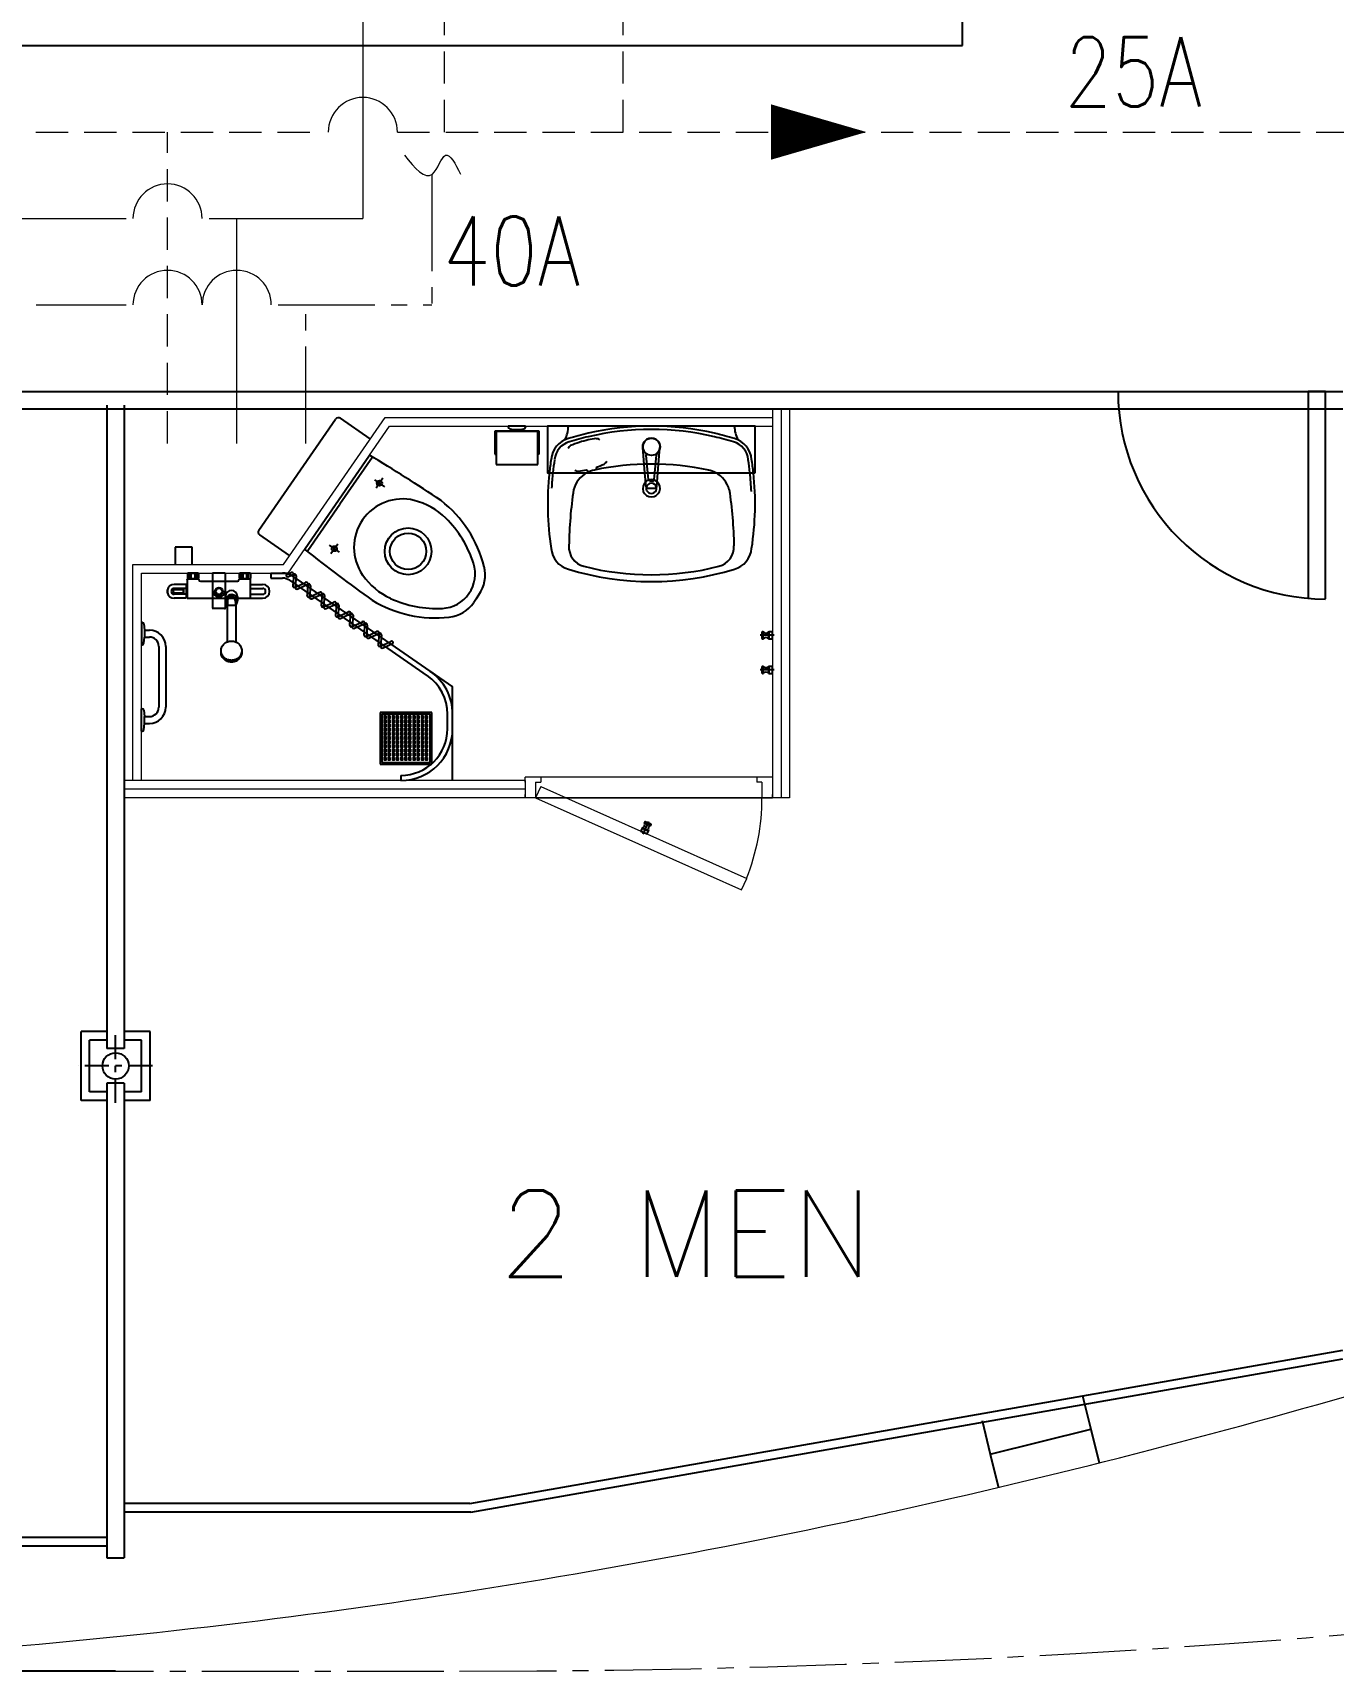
# Model space of a CAD drawing. Extents: x 475189 to 476029, y 1007718 to 1008015.
# Drawn here: x 475766.03 to 475786.2, y 1007825.02 to 1007850.42 of the extents above; entities that cross this region are included whole.
import ezdxf
from ezdxf.enums import TextEntityAlignment as Align

# ---------------------------------------------------------------- set-up
doc = ezdxf.new("R2010")
doc.units = 0
doc.header["$LTSCALE"] = 2
doc.header["$MEASUREMENT"] = 0
doc.linetypes.add('CENTER2', pattern=[1.125, 0.75, -0.125, 0.125, -0.125])
doc.linetypes.add('HIDDEN', pattern=[0.375, 0.25, -0.125])
doc.layers.get('0').update_dxf_attribs({"linetype": 'CONTINUOUS', "lineweight": 0})
for name, color, linetype in [('DIVISION', 42, 'CONTINUOUS'), ('Furniture', 122, 'CONTINUOUS'), ('LAYER010', 7, 'CONTINUOUS'), ('Lining', 151, 'CONTINUOUS'), ('STIFFERNER', 3, 'CONTINUOUS'), ('WINCH', 4, 'CONTINUOUS')]:
    doc.layers.add(name, color=color, linetype=linetype)
doc.layers.add('R.B', color=6, linetype='CONTINUOUS', lineweight=0)
doc.layers.add('TEXT', color=1, linetype='CONTINUOUS', lineweight=0)
doc.styles.add('ROMANS', font='ROMANS.SHX')
doc.styles.add('XT03_5', font='romans', dxfattribs={"width": 0.6, "height": 87.5})

# ---------------------------------------------------------------- blocks, each defined once
blk = doc.blocks.new('EXISTING')
at = {"color": 8}
for p, q in [((475771.154, 1007865.123), (475771.154, 1007847.539)), ((475765.016, 1007847.539), (475767.482, 1007847.539)), ((475768.769, 1007847.539), (475771.154, 1007847.539)), ((475769.198, 1007844.054), (475769.198, 1007847.539)), ((475777.505, 1007844.59), (475777.505, 1007838.559)), ((475777.505, 1007844.59), (475777.773, 1007844.59)), ((475777.639, 1007844.59), (475777.639, 1007838.559)), ((475777.773, 1007844.59), (475777.773, 1007838.559)), ((475769.924, 1007842.178), (475771.499, 1007844.456)), ((475769.994, 1007842.044), (475771.569, 1007844.322)), ((475771.499, 1007844.456), (475777.505, 1007844.456)), ((475771.569, 1007844.322), (475777.505, 1007844.322)), ((475767.587, 1007838.827), (475767.587, 1007842.178)), ((475767.587, 1007842.178), (475769.924, 1007842.178)), ((475767.721, 1007842.044), (475769.91, 1007842.044)), ((475767.721, 1007838.827), (475767.721, 1007842.044)), ((475773.672, 1007838.827), (475767.453, 1007838.827)), ((475767.453, 1007838.559), (475767.453, 1007838.827)), ((475773.672, 1007838.8), (475773.672, 1007838.881)), ((475773.913, 1007838.881), (475773.672, 1007838.881)), ((475773.672, 1007838.827), (475773.672, 1007838.559)), ((475773.833, 1007838.8), (475773.833, 1007838.559)), ((475773.833, 1007838.8), (475773.913, 1007838.8)), ((475773.915, 1007838.735), (475773.833, 1007838.559)), ((475777.264, 1007838.881), (475773.913, 1007838.881)), ((475773.913, 1007838.881), (475773.913, 1007838.8)), ((475773.915, 1007838.735), (475777.11, 1007837.308)), ((475777.264, 1007838.881), (475777.264, 1007838.8)), ((475777.505, 1007838.881), (475777.264, 1007838.881)), ((475777.344, 1007838.8), (475777.264, 1007838.8)), ((475777.344, 1007838.8), (475777.344, 1007838.559)), ((475777.505, 1007838.881), (475777.505, 1007838.8)), ((475773.672, 1007838.693), (475767.453, 1007838.693)), ((475777.773, 1007838.559), (475767.453, 1007838.559)), ((475773.672, 1007838.559), (475773.672, 1007838.613)), ((475773.833, 1007838.559), (475773.672, 1007838.559)), ((475773.833, 1007838.559), (475777.028, 1007837.132)), ((475773.833, 1007838.559), (475777.344, 1007838.559)), ((475777.344, 1007838.559), (475777.505, 1007838.559)), ((475777.505, 1007838.559), (475777.505, 1007838.613)), ((475777.028, 1007837.132), (475777.11, 1007837.308)), ((475779.427, 1007827.509), (475780.288, 1007827.703))]:
    blk.add_line(p, q, dxfattribs=at)
at = {"color": 8, "linetype": 'HIDDEN'}
for p, q in [((475772.422, 1007848.879), (475772.422, 1007851.559)), ((475775.189, 1007848.879), (475775.189, 1007851.452)), ((475760.832, 1007848.879), (475770.511, 1007848.879)), ((475768.125, 1007844.054), (475768.125, 1007848.879)), ((475771.69, 1007848.879), (475793.186, 1007848.879))]:
    blk.add_line(p, q, dxfattribs=at)
at = {"color": 8, "linetype": 'CENTER2'}
for p, q in [((475772.226, 1007848.222), (475772.226, 1007846.199)), ((475766.088, 1007846.199), (475767.482, 1007846.199)), ((475769.841, 1007846.199), (475772.226, 1007846.199)), ((475770.27, 1007844.054), (475770.27, 1007846.199)), ((475728.159, 1007825.023), (475772.655, 1007825.023))]:
    blk.add_line(p, q, dxfattribs=at)
at = {"color": 8}
blk.add_lwpolyline([(475778.964, 1007848.879, 0, 0.858, 0), (475777.485, 1007848.879, 0.858, 0.858, 0)], format="xyseb", dxfattribs=at)
for centre, radius, start, end in [((475771.154, 1007848.879), 0.536, 0, 180), ((475768.125, 1007847.539), 0.536, 0, 180), ((475768.125, 1007846.199), 0.536, 0, 180), ((475769.198, 1007846.199), 0.536, 0, 180), ((475773.967, 1007838.559), 3.377, 338.2988, 0), ((475754.796, 1007938.917), 114.098, 282.91019, 286.82128), ((475756.442, 1007931.488), 106.488, 277.47903, 281.99129), ((475756.261, 1007932.432), 107.45, 281.98152, 282.45111), ((475756.789, 1007928.819), 103.797, 272.85213, 277.481)]:
    blk.add_arc(centre, radius, start, end, dxfattribs=at)
at = {"color": 8, "linetype": 'CENTER2'}
blk.add_arc((475772.651, 1007991.957), 166.934, 270.00144, 276.56368, dxfattribs=at)
at = {"color": 8}
blk.add_spline([(475771.799, 1007848.518), (475772.234, 1007848.228), (475772.437, 1007848.518), (475772.669, 1007848.228)], degree=3, dxfattribs=at)
at = {"layer": 'DIVISION', "color": 8}
for p, q in [((475742.176, 1007844.858), (475786.351, 1007844.858)), ((475786.083, 1007844.858), (475785.815, 1007844.858)), ((475785.815, 1007844.858), (475785.815, 1007841.653)), ((475786.083, 1007841.642), (475786.083, 1007844.858)), ((475742.176, 1007844.59), (475786.351, 1007844.59)), ((475767.185, 1007844.644), (475767.185, 1007834.672)), ((475767.453, 1007844.644), (475767.453, 1007834.672)), ((475767.185, 1007834.806), (475766.917, 1007834.806)), ((475767.453, 1007834.672), (475767.185, 1007834.672)), ((475767.185, 1007834.136), (475767.185, 1007826.781)), ((475767.453, 1007834.136), (475767.185, 1007834.136)), ((475767.453, 1007834.136), (475767.453, 1007826.781)), ((475772.814, 1007827.623), (475786.351, 1007829.998)), ((475772.826, 1007827.489), (475786.351, 1007829.862)), ((475772.814, 1007827.623), (475767.453, 1007827.623)), ((475772.826, 1007827.489), (475767.453, 1007827.489)), ((475761.824, 1007827.098), (475767.185, 1007827.098)), ((475761.958, 1007826.964), (475767.185, 1007826.964)), ((475767.185, 1007826.781), (475767.453, 1007826.781))]:
    blk.add_line(p, q, dxfattribs=at)
blk.add_arc((475786.083, 1007844.858), 3.217, 180, 270, dxfattribs=at)
at = {"layer": 'Furniture', "color": 8}
for p, q in [((475769.541, 1007842.709), (475770.73, 1007844.429)), ((475771.268, 1007844.122), (475770.805, 1007844.442)), ((475773.677, 1007844.322), (475773.409, 1007844.322)), ((475773.409, 1007844.322), (475773.41, 1007844.307)), ((475773.677, 1007844.322), (475773.676, 1007844.307)), ((475774.65, 1007844.322), (475774.342, 1007844.322)), ((475776.915, 1007844.322), (475776.607, 1007844.322)), ((475773.2, 1007844.242), (475773.2, 1007843.888)), ((475773.465, 1007844.242), (475773.2, 1007844.242)), ((475773.216, 1007844.242), (475773.216, 1007843.888)), ((475773.222, 1007844.242), (475773.222, 1007843.727)), ((475773.865, 1007844.236), (475773.222, 1007844.236)), ((475773.477, 1007844.269), (475773.475, 1007844.269)), ((475773.61, 1007844.263), (475773.476, 1007844.263)), ((475773.476, 1007844.263), (475773.476, 1007844.252)), ((475773.611, 1007844.269), (475773.61, 1007844.269)), ((475773.61, 1007844.263), (475773.61, 1007844.252)), ((475773.886, 1007844.242), (475773.621, 1007844.242)), ((475773.865, 1007843.727), (475773.865, 1007844.242)), ((475773.87, 1007843.888), (475773.87, 1007844.242)), ((475773.886, 1007843.888), (475773.886, 1007844.242)), ((475770.259, 1007842.426), (475771.247, 1007843.857)), ((475771.302, 1007843.842), (475770.797, 1007843.111)), ((475773.2, 1007843.888), (475773.216, 1007843.888)), ((475773.886, 1007843.888), (475773.87, 1007843.888)), ((475775.528, 1007843.598), (475775.495, 1007843.989)), ((475775.574, 1007843.598), (475775.55, 1007843.872)), ((475775.683, 1007843.598), (475775.707, 1007843.872)), ((475775.729, 1007843.598), (475775.762, 1007843.989)), ((475773.222, 1007843.727), (475773.865, 1007843.727)), ((475775.546, 1007843.382), (475775.528, 1007843.598)), ((475775.584, 1007843.494), (475775.574, 1007843.598)), ((475775.674, 1007843.494), (475775.683, 1007843.598)), ((475775.711, 1007843.382), (475775.729, 1007843.598)), ((475771.335, 1007843.489), (475771.489, 1007843.382)), ((475771.466, 1007843.513), (475771.359, 1007843.358)), ((475775.573, 1007843.357), (475775.684, 1007843.357)), ((475775.647, 1007843.47), (475775.61, 1007843.47)), ((475770.302, 1007842.395), (475770.797, 1007843.111)), ((475770.018, 1007842.314), (475769.555, 1007842.634)), ((475768.509, 1007842.446), (475768.241, 1007842.446)), ((475768.241, 1007842.446), (475768.241, 1007842.178)), ((475768.509, 1007842.178), (475768.509, 1007842.446)), ((475770.634, 1007842.475), (475770.788, 1007842.368)), ((475770.658, 1007842.344), (475770.764, 1007842.498)), ((475768.435, 1007842.025), (475768.434, 1007842.025)), ((475768.434, 1007842.025), (475768.434, 1007841.966)), ((475768.435, 1007842.025), (475768.435, 1007841.966)), ((475768.6, 1007842.044), (475768.44, 1007842.044)), ((475768.488, 1007842.025), (475768.467, 1007842.025)), ((475768.467, 1007842.025), (475768.467, 1007841.966)), ((475768.488, 1007842.025), (475768.488, 1007841.966)), ((475768.573, 1007842.025), (475768.552, 1007842.025)), ((475768.552, 1007841.966), (475768.552, 1007842.025)), ((475768.573, 1007842.025), (475768.573, 1007841.966)), ((475768.605, 1007842.025), (475768.606, 1007842.025)), ((475768.605, 1007842.025), (475768.605, 1007841.966)), ((475768.606, 1007842.025), (475768.606, 1007841.966)), ((475769.021, 1007842.044), (475768.823, 1007842.044)), ((475768.823, 1007842.044), (475768.823, 1007841.773)), ((475769.021, 1007842.044), (475769.021, 1007841.773)), ((475769.239, 1007842.025), (475769.238, 1007842.025)), ((475769.238, 1007842.025), (475769.238, 1007841.966)), ((475769.239, 1007842.025), (475769.239, 1007841.966)), ((475769.404, 1007842.044), (475769.244, 1007842.044)), ((475769.292, 1007842.025), (475769.271, 1007842.025)), ((475769.271, 1007842.025), (475769.271, 1007841.966)), ((475769.292, 1007842.025), (475769.292, 1007841.966)), ((475769.377, 1007842.025), (475769.356, 1007842.025)), ((475769.356, 1007841.966), (475769.356, 1007842.025)), ((475769.377, 1007842.025), (475769.377, 1007841.966)), ((475769.409, 1007842.025), (475769.41, 1007842.025)), ((475769.409, 1007842.025), (475769.409, 1007841.966)), ((475769.41, 1007842.025), (475769.41, 1007841.966)), ((475769.726, 1007842.044), (475769.726, 1007841.963)), ((475769.726, 1007842.044), (475769.994, 1007842.044)), ((475769.964, 1007842.014), (475770.043, 1007842.051)), ((475769.994, 1007842.044), (475772.546, 1007840.28)), ((475770.002, 1007841.988), (475770.081, 1007842.025)), ((475770.063, 1007841.996), (475771.573, 1007840.952)), ((475770.081, 1007842.025), (475770.067, 1007841.85)), ((475770.12, 1007841.999), (475770.105, 1007841.824)), ((475768.123, 1007841.781), (475768.122, 1007841.781)), ((475768.123, 1007841.781), (475768.123, 1007841.738)), ((475768.415, 1007841.805), (475768.227, 1007841.805)), ((475768.415, 1007841.867), (475768.228, 1007841.867)), ((475768.37, 1007841.786), (475768.231, 1007841.786)), ((475768.367, 1007841.785), (475768.232, 1007841.785)), ((475768.367, 1007841.785), (475768.367, 1007841.734)), ((475768.37, 1007841.786), (475768.37, 1007841.733)), ((475768.415, 1007841.867), (475768.415, 1007841.652)), ((475768.431, 1007841.853), (475768.415, 1007841.853)), ((475768.608, 1007841.947), (475768.431, 1007841.947)), ((475768.431, 1007841.942), (475768.431, 1007841.947)), ((475768.431, 1007841.947), (475768.431, 1007841.652)), ((475768.435, 1007841.966), (475768.434, 1007841.966)), ((475768.488, 1007841.966), (475768.467, 1007841.966)), ((475768.573, 1007841.966), (475768.552, 1007841.966)), ((475768.605, 1007841.966), (475768.606, 1007841.966)), ((475768.608, 1007841.942), (475768.608, 1007841.947)), ((475769.209, 1007841.915), (475768.635, 1007841.915)), ((475768.823, 1007841.773), (475768.823, 1007841.502)), ((475769.021, 1007841.773), (475769.021, 1007841.502)), ((475769.413, 1007841.947), (475769.236, 1007841.947)), ((475769.236, 1007841.942), (475769.236, 1007841.947)), ((475769.239, 1007841.966), (475769.238, 1007841.966)), ((475769.292, 1007841.966), (475769.271, 1007841.966)), ((475769.377, 1007841.966), (475769.356, 1007841.966)), ((475769.409, 1007841.966), (475769.41, 1007841.966)), ((475769.413, 1007841.652), (475769.413, 1007841.947)), ((475769.413, 1007841.867), (475769.6, 1007841.867)), ((475769.413, 1007841.805), (475769.601, 1007841.805)), ((475769.726, 1007841.963), (475769.91, 1007841.963)), ((475770.016, 1007841.931), (475772.153, 1007840.453)), ((475770.105, 1007841.824), (475770.264, 1007841.899)), ((475770.144, 1007841.798), (475770.302, 1007841.873)), ((475770.302, 1007841.873), (475770.288, 1007841.698)), ((475770.34, 1007841.846), (475770.326, 1007841.672)), ((475770.326, 1007841.672), (475770.484, 1007841.747)), ((475768.122, 1007841.738), (475768.123, 1007841.738)), ((475768.415, 1007841.714), (475768.227, 1007841.714)), ((475768.415, 1007841.652), (475768.228, 1007841.652)), ((475768.37, 1007841.733), (475768.231, 1007841.733)), ((475768.367, 1007841.734), (475768.232, 1007841.734)), ((475768.431, 1007841.666), (475768.415, 1007841.666)), ((475768.431, 1007841.652), (475768.922, 1007841.652)), ((475769.01, 1007841.492), (475768.834, 1007841.492)), ((475768.922, 1007841.652), (475769.413, 1007841.652)), ((475769.048, 1007841.509), (475769.021, 1007841.509)), ((475769.048, 1007841.612), (475769.048, 1007841.509)), ((475769.048, 1007841.548), (475769.048, 1007840.976)), ((475769.048, 1007841.548), (475769.182, 1007841.548)), ((475769.053, 1007841.612), (475769.053, 1007841.548)), ((475769.177, 1007841.612), (475769.177, 1007841.548)), ((475769.182, 1007841.548), (475769.182, 1007840.976)), ((475769.209, 1007841.679), (475769.209, 1007841.612)), ((475769.413, 1007841.714), (475769.601, 1007841.714)), ((475769.413, 1007841.652), (475769.6, 1007841.652)), ((475770.364, 1007841.645), (475770.522, 1007841.72)), ((475770.522, 1007841.72), (475770.508, 1007841.546)), ((475770.561, 1007841.694), (475770.546, 1007841.519)), ((475770.546, 1007841.519), (475770.705, 1007841.594)), ((475770.585, 1007841.493), (475770.743, 1007841.568)), ((475770.743, 1007841.568), (475770.729, 1007841.393)), ((475770.781, 1007841.541), (475770.767, 1007841.367)), ((475772.914, 1007841.648), (475772.873, 1007841.588)), ((475772.914, 1007841.648), (475772.955, 1007841.708)), ((475767.721, 1007841.28), (475767.721, 1007840.931)), ((475767.721, 1007841.28), (475767.73, 1007841.28)), ((475767.756, 1007841.256), (475767.768, 1007841.159)), ((475770.767, 1007841.367), (475770.925, 1007841.442)), ((475770.805, 1007841.34), (475770.963, 1007841.415)), ((475770.963, 1007841.415), (475770.949, 1007841.241)), ((475771.002, 1007841.389), (475770.987, 1007841.214)), ((475770.987, 1007841.214), (475771.146, 1007841.289)), ((475771.026, 1007841.188), (475771.184, 1007841.263)), ((475771.184, 1007841.263), (475771.17, 1007841.088)), ((475771.222, 1007841.237), (475771.208, 1007841.062)), ((475767.756, 1007840.955), (475767.768, 1007841.052)), ((475767.768, 1007841.159), (475767.768, 1007841.052)), ((475767.768, 1007841.159), (475767.844, 1007841.159)), ((475767.768, 1007841.052), (475767.844, 1007841.052)), ((475771.208, 1007841.062), (475771.366, 1007841.137)), ((475771.246, 1007841.036), (475771.405, 1007841.111)), ((475771.405, 1007841.111), (475771.39, 1007840.936)), ((475771.443, 1007841.084), (475771.428, 1007840.91)), ((475771.428, 1007840.91), (475771.587, 1007840.985)), ((475777.532, 1007841.079), (475777.317, 1007841.079)), ((475777.344, 1007841.127), (475777.344, 1007841.03)), ((475777.35, 1007841.132), (475777.358, 1007841.132)), ((475777.35, 1007841.025), (475777.35, 1007841.132)), ((475777.35, 1007841.025), (475777.358, 1007841.025)), ((475777.358, 1007841.025), (475777.358, 1007841.132)), ((475777.362, 1007841.027), (475777.362, 1007841.131)), ((475777.45, 1007841.027), (475777.45, 1007841.131)), ((475777.454, 1007841.025), (475777.454, 1007841.132)), ((475767.721, 1007840.931), (475767.73, 1007840.931)), ((475767.989, 1007840.907), (475767.989, 1007839.964)), ((475768.096, 1007840.907), (475768.096, 1007839.964)), ((475771.467, 1007840.883), (475771.625, 1007840.958)), ((475777.532, 1007840.543), (475777.317, 1007840.543)), ((475777.344, 1007840.591), (475777.344, 1007840.494)), ((475777.35, 1007840.596), (475777.358, 1007840.596)), ((475777.35, 1007840.489), (475777.35, 1007840.596)), ((475777.35, 1007840.489), (475777.358, 1007840.489)), ((475777.358, 1007840.489), (475777.358, 1007840.596)), ((475777.362, 1007840.49), (475777.362, 1007840.595)), ((475777.45, 1007840.49), (475777.45, 1007840.595)), ((475777.454, 1007840.489), (475777.454, 1007840.596)), ((475772.546, 1007839.631), (475772.546, 1007840.28)), ((475767.721, 1007839.591), (475767.721, 1007839.94)), ((475767.721, 1007839.94), (475767.73, 1007839.94)), ((475767.756, 1007839.916), (475767.768, 1007839.819)), ((475767.756, 1007839.615), (475767.768, 1007839.712)), ((475767.768, 1007839.819), (475767.844, 1007839.819)), ((475767.768, 1007839.712), (475767.768, 1007839.819)), ((475767.768, 1007839.712), (475767.844, 1007839.712)), ((475772.224, 1007839.883), (475771.42, 1007839.883)), ((475771.42, 1007839.883), (475771.42, 1007839.079)), ((475772.198, 1007839.856), (475771.447, 1007839.856)), ((475771.447, 1007839.856), (475771.447, 1007839.106)), ((475772.198, 1007839.106), (475772.198, 1007839.856)), ((475772.224, 1007839.079), (475772.224, 1007839.883)), ((475772.466, 1007839.63), (475772.466, 1007839.858)), ((475772.546, 1007838.827), (475772.546, 1007839.858)), ((475767.721, 1007839.591), (475767.73, 1007839.591)), ((475771.42, 1007839.079), (475772.224, 1007839.079)), ((475771.447, 1007839.106), (475772.198, 1007839.106)), ((475771.742, 1007838.908), (475771.742, 1007838.827)), ((475775.501, 1007837.997), (475775.589, 1007838.193)), ((475775.622, 1007838.149), (475775.534, 1007838.188)), ((475775.484, 1007838.09), (475775.463, 1007838.043)), ((475775.463, 1007838.043), (475775.561, 1007838)), ((475775.484, 1007838.09), (475775.582, 1007838.047)), ((475775.487, 1007838.093), (475775.582, 1007838.051)), ((475775.527, 1007838.185), (475775.523, 1007838.178)), ((475775.523, 1007838.178), (475775.621, 1007838.134)), ((475775.523, 1007838.174), (475775.618, 1007838.131)), ((475775.527, 1007838.185), (475775.625, 1007838.142)), ((475775.561, 1007838), (475775.582, 1007838.047)), ((475775.625, 1007838.142), (475775.621, 1007838.134))]:
    blk.add_line(p, q, dxfattribs=at)
for points in [[(475777.237, 1007843.598), (475777.237, 1007844.322), (475774.02, 1007844.322), (475774.02, 1007843.598)], [(475771.514, 1007839.831), (475771.483, 1007839.831), (475771.483, 1007839.793), (475771.514, 1007839.793)], [(475771.514, 1007839.766), (475771.483, 1007839.766), (475771.483, 1007839.729), (475771.514, 1007839.729)], [(475771.579, 1007839.831), (475771.548, 1007839.831), (475771.548, 1007839.793), (475771.579, 1007839.793)], [(475771.579, 1007839.766), (475771.548, 1007839.766), (475771.548, 1007839.729), (475771.579, 1007839.729)], [(475771.643, 1007839.831), (475771.612, 1007839.831), (475771.612, 1007839.793), (475771.643, 1007839.793)], [(475771.643, 1007839.766), (475771.612, 1007839.766), (475771.612, 1007839.729), (475771.643, 1007839.729)], [(475771.707, 1007839.831), (475771.676, 1007839.831), (475771.676, 1007839.793), (475771.707, 1007839.793)], [(475771.707, 1007839.766), (475771.676, 1007839.766), (475771.676, 1007839.729), (475771.707, 1007839.729)], [(475771.772, 1007839.831), (475771.741, 1007839.831), (475771.741, 1007839.793), (475771.772, 1007839.793)], [(475771.772, 1007839.766), (475771.741, 1007839.766), (475771.741, 1007839.729), (475771.772, 1007839.729)], [(475771.836, 1007839.831), (475771.805, 1007839.831), (475771.805, 1007839.793), (475771.836, 1007839.793)], [(475771.836, 1007839.766), (475771.805, 1007839.766), (475771.805, 1007839.729), (475771.836, 1007839.729)], [(475771.9, 1007839.831), (475771.869, 1007839.831), (475771.869, 1007839.793), (475771.9, 1007839.793)], [(475771.9, 1007839.766), (475771.869, 1007839.766), (475771.869, 1007839.729), (475771.9, 1007839.729)], [(475771.965, 1007839.831), (475771.934, 1007839.831), (475771.934, 1007839.793), (475771.965, 1007839.793)], [(475771.965, 1007839.766), (475771.934, 1007839.766), (475771.934, 1007839.729), (475771.965, 1007839.729)], [(475772.029, 1007839.831), (475771.998, 1007839.831), (475771.998, 1007839.793), (475772.029, 1007839.793)], [(475772.029, 1007839.766), (475771.998, 1007839.766), (475771.998, 1007839.729), (475772.029, 1007839.729)], [(475772.093, 1007839.831), (475772.062, 1007839.831), (475772.062, 1007839.793), (475772.093, 1007839.793)], [(475772.093, 1007839.766), (475772.062, 1007839.766), (475772.062, 1007839.729), (475772.093, 1007839.729)], [(475772.158, 1007839.831), (475772.127, 1007839.831), (475772.127, 1007839.793), (475772.158, 1007839.793)], [(475772.158, 1007839.766), (475772.127, 1007839.766), (475772.127, 1007839.729), (475772.158, 1007839.729)], [(475771.514, 1007839.702), (475771.483, 1007839.702), (475771.483, 1007839.664), (475771.514, 1007839.664)], [(475771.514, 1007839.638), (475771.483, 1007839.638), (475771.483, 1007839.6), (475771.514, 1007839.6)], [(475771.514, 1007839.573), (475771.483, 1007839.573), (475771.483, 1007839.536), (475771.514, 1007839.536)], [(475771.514, 1007839.509), (475771.483, 1007839.509), (475771.483, 1007839.471), (475771.514, 1007839.471)], [(475771.579, 1007839.702), (475771.548, 1007839.702), (475771.548, 1007839.664), (475771.579, 1007839.664)], [(475771.579, 1007839.638), (475771.548, 1007839.638), (475771.548, 1007839.6), (475771.579, 1007839.6)], [(475771.579, 1007839.573), (475771.548, 1007839.573), (475771.548, 1007839.536), (475771.579, 1007839.536)], [(475771.579, 1007839.509), (475771.548, 1007839.509), (475771.548, 1007839.471), (475771.579, 1007839.471)], [(475771.643, 1007839.702), (475771.612, 1007839.702), (475771.612, 1007839.664), (475771.643, 1007839.664)], [(475771.643, 1007839.638), (475771.612, 1007839.638), (475771.612, 1007839.6), (475771.643, 1007839.6)], [(475771.643, 1007839.573), (475771.612, 1007839.573), (475771.612, 1007839.536), (475771.643, 1007839.536)], [(475771.643, 1007839.509), (475771.612, 1007839.509), (475771.612, 1007839.471), (475771.643, 1007839.471)], [(475771.707, 1007839.702), (475771.676, 1007839.702), (475771.676, 1007839.664), (475771.707, 1007839.664)], [(475771.707, 1007839.638), (475771.676, 1007839.638), (475771.676, 1007839.6), (475771.707, 1007839.6)], [(475771.707, 1007839.573), (475771.676, 1007839.573), (475771.676, 1007839.536), (475771.707, 1007839.536)], [(475771.707, 1007839.509), (475771.676, 1007839.509), (475771.676, 1007839.471), (475771.707, 1007839.471)], [(475771.772, 1007839.702), (475771.741, 1007839.702), (475771.741, 1007839.664), (475771.772, 1007839.664)], [(475771.772, 1007839.638), (475771.741, 1007839.638), (475771.741, 1007839.6), (475771.772, 1007839.6)], [(475771.772, 1007839.573), (475771.741, 1007839.573), (475771.741, 1007839.536), (475771.772, 1007839.536)], [(475771.772, 1007839.509), (475771.741, 1007839.509), (475771.741, 1007839.471), (475771.772, 1007839.471)], [(475771.836, 1007839.702), (475771.805, 1007839.702), (475771.805, 1007839.664), (475771.836, 1007839.664)], [(475771.836, 1007839.638), (475771.805, 1007839.638), (475771.805, 1007839.6), (475771.836, 1007839.6)], [(475771.836, 1007839.573), (475771.805, 1007839.573), (475771.805, 1007839.536), (475771.836, 1007839.536)], [(475771.836, 1007839.509), (475771.805, 1007839.509), (475771.805, 1007839.471), (475771.836, 1007839.471)], [(475771.9, 1007839.702), (475771.869, 1007839.702), (475771.869, 1007839.664), (475771.9, 1007839.664)], [(475771.9, 1007839.638), (475771.869, 1007839.638), (475771.869, 1007839.6), (475771.9, 1007839.6)], [(475771.9, 1007839.573), (475771.869, 1007839.573), (475771.869, 1007839.536), (475771.9, 1007839.536)], [(475771.9, 1007839.509), (475771.869, 1007839.509), (475771.869, 1007839.471), (475771.9, 1007839.471)], [(475771.965, 1007839.702), (475771.934, 1007839.702), (475771.934, 1007839.664), (475771.965, 1007839.664)], [(475771.965, 1007839.638), (475771.934, 1007839.638), (475771.934, 1007839.6), (475771.965, 1007839.6)], [(475771.965, 1007839.573), (475771.934, 1007839.573), (475771.934, 1007839.536), (475771.965, 1007839.536)], [(475771.965, 1007839.509), (475771.934, 1007839.509), (475771.934, 1007839.471), (475771.965, 1007839.471)], [(475772.029, 1007839.702), (475771.998, 1007839.702), (475771.998, 1007839.664), (475772.029, 1007839.664)], [(475772.029, 1007839.638), (475771.998, 1007839.638), (475771.998, 1007839.6), (475772.029, 1007839.6)], [(475772.029, 1007839.573), (475771.998, 1007839.573), (475771.998, 1007839.536), (475772.029, 1007839.536)], [(475772.029, 1007839.509), (475771.998, 1007839.509), (475771.998, 1007839.471), (475772.029, 1007839.471)], [(475772.093, 1007839.702), (475772.062, 1007839.702), (475772.062, 1007839.664), (475772.093, 1007839.664)], [(475772.093, 1007839.638), (475772.062, 1007839.638), (475772.062, 1007839.6), (475772.093, 1007839.6)], [(475772.093, 1007839.573), (475772.062, 1007839.573), (475772.062, 1007839.536), (475772.093, 1007839.536)], [(475772.093, 1007839.509), (475772.062, 1007839.509), (475772.062, 1007839.471), (475772.093, 1007839.471)], [(475772.158, 1007839.702), (475772.127, 1007839.702), (475772.127, 1007839.664), (475772.158, 1007839.664)], [(475772.158, 1007839.638), (475772.127, 1007839.638), (475772.127, 1007839.6), (475772.158, 1007839.6)], [(475772.158, 1007839.573), (475772.127, 1007839.573), (475772.127, 1007839.536), (475772.158, 1007839.536)], [(475772.158, 1007839.509), (475772.127, 1007839.509), (475772.127, 1007839.471), (475772.158, 1007839.471)], [(475771.514, 1007839.445), (475771.483, 1007839.445), (475771.483, 1007839.407), (475771.514, 1007839.407)], [(475771.514, 1007839.38), (475771.483, 1007839.38), (475771.483, 1007839.343), (475771.514, 1007839.343)], [(475771.514, 1007839.316), (475771.483, 1007839.316), (475771.483, 1007839.278), (475771.514, 1007839.278)], [(475771.514, 1007839.252), (475771.483, 1007839.252), (475771.483, 1007839.214), (475771.514, 1007839.214)], [(475771.579, 1007839.445), (475771.548, 1007839.445), (475771.548, 1007839.407), (475771.579, 1007839.407)], [(475771.579, 1007839.38), (475771.548, 1007839.38), (475771.548, 1007839.343), (475771.579, 1007839.343)], [(475771.579, 1007839.316), (475771.548, 1007839.316), (475771.548, 1007839.278), (475771.579, 1007839.278)], [(475771.579, 1007839.252), (475771.548, 1007839.252), (475771.548, 1007839.214), (475771.579, 1007839.214)], [(475771.643, 1007839.445), (475771.612, 1007839.445), (475771.612, 1007839.407), (475771.643, 1007839.407)], [(475771.643, 1007839.38), (475771.612, 1007839.38), (475771.612, 1007839.343), (475771.643, 1007839.343)], [(475771.643, 1007839.316), (475771.612, 1007839.316), (475771.612, 1007839.278), (475771.643, 1007839.278)], [(475771.643, 1007839.252), (475771.612, 1007839.252), (475771.612, 1007839.214), (475771.643, 1007839.214)], [(475771.707, 1007839.445), (475771.676, 1007839.445), (475771.676, 1007839.407), (475771.707, 1007839.407)], [(475771.707, 1007839.38), (475771.676, 1007839.38), (475771.676, 1007839.343), (475771.707, 1007839.343)], [(475771.707, 1007839.316), (475771.676, 1007839.316), (475771.676, 1007839.278), (475771.707, 1007839.278)], [(475771.707, 1007839.252), (475771.676, 1007839.252), (475771.676, 1007839.214), (475771.707, 1007839.214)], [(475771.772, 1007839.445), (475771.741, 1007839.445), (475771.741, 1007839.407), (475771.772, 1007839.407)], [(475771.772, 1007839.38), (475771.741, 1007839.38), (475771.741, 1007839.343), (475771.772, 1007839.343)], [(475771.772, 1007839.316), (475771.741, 1007839.316), (475771.741, 1007839.278), (475771.772, 1007839.278)], [(475771.772, 1007839.252), (475771.741, 1007839.252), (475771.741, 1007839.214), (475771.772, 1007839.214)], [(475771.836, 1007839.445), (475771.805, 1007839.445), (475771.805, 1007839.407), (475771.836, 1007839.407)], [(475771.836, 1007839.38), (475771.805, 1007839.38), (475771.805, 1007839.343), (475771.836, 1007839.343)], [(475771.836, 1007839.316), (475771.805, 1007839.316), (475771.805, 1007839.278), (475771.836, 1007839.278)], [(475771.836, 1007839.252), (475771.805, 1007839.252), (475771.805, 1007839.214), (475771.836, 1007839.214)], [(475771.9, 1007839.445), (475771.869, 1007839.445), (475771.869, 1007839.407), (475771.9, 1007839.407)], [(475771.9, 1007839.38), (475771.869, 1007839.38), (475771.869, 1007839.343), (475771.9, 1007839.343)], [(475771.9, 1007839.316), (475771.869, 1007839.316), (475771.869, 1007839.278), (475771.9, 1007839.278)], [(475771.9, 1007839.252), (475771.869, 1007839.252), (475771.869, 1007839.214), (475771.9, 1007839.214)], [(475771.965, 1007839.445), (475771.934, 1007839.445), (475771.934, 1007839.407), (475771.965, 1007839.407)], [(475771.965, 1007839.38), (475771.934, 1007839.38), (475771.934, 1007839.343), (475771.965, 1007839.343)], [(475771.965, 1007839.316), (475771.934, 1007839.316), (475771.934, 1007839.278), (475771.965, 1007839.278)], [(475771.965, 1007839.252), (475771.934, 1007839.252), (475771.934, 1007839.214), (475771.965, 1007839.214)], [(475772.029, 1007839.445), (475771.998, 1007839.445), (475771.998, 1007839.407), (475772.029, 1007839.407)], [(475772.029, 1007839.38), (475771.998, 1007839.38), (475771.998, 1007839.343), (475772.029, 1007839.343)], [(475772.029, 1007839.316), (475771.998, 1007839.316), (475771.998, 1007839.278), (475772.029, 1007839.278)], [(475772.029, 1007839.252), (475771.998, 1007839.252), (475771.998, 1007839.214), (475772.029, 1007839.214)], [(475772.093, 1007839.445), (475772.062, 1007839.445), (475772.062, 1007839.407), (475772.093, 1007839.407)], [(475772.093, 1007839.38), (475772.062, 1007839.38), (475772.062, 1007839.343), (475772.093, 1007839.343)], [(475772.093, 1007839.316), (475772.062, 1007839.316), (475772.062, 1007839.278), (475772.093, 1007839.278)], [(475772.093, 1007839.252), (475772.062, 1007839.252), (475772.062, 1007839.214), (475772.093, 1007839.214)], [(475772.158, 1007839.445), (475772.127, 1007839.445), (475772.127, 1007839.407), (475772.158, 1007839.407)], [(475772.158, 1007839.38), (475772.127, 1007839.38), (475772.127, 1007839.343), (475772.158, 1007839.343)], [(475772.158, 1007839.316), (475772.127, 1007839.316), (475772.127, 1007839.278), (475772.158, 1007839.278)], [(475772.158, 1007839.252), (475772.127, 1007839.252), (475772.127, 1007839.214), (475772.158, 1007839.214)], [(475771.514, 1007839.187), (475771.483, 1007839.187), (475771.483, 1007839.15), (475771.514, 1007839.15)], [(475771.579, 1007839.187), (475771.548, 1007839.187), (475771.548, 1007839.15), (475771.579, 1007839.15)], [(475771.643, 1007839.187), (475771.612, 1007839.187), (475771.612, 1007839.15), (475771.643, 1007839.15)], [(475771.707, 1007839.187), (475771.676, 1007839.187), (475771.676, 1007839.15), (475771.707, 1007839.15)], [(475771.772, 1007839.187), (475771.741, 1007839.187), (475771.741, 1007839.15), (475771.772, 1007839.15)], [(475771.836, 1007839.187), (475771.805, 1007839.187), (475771.805, 1007839.15), (475771.836, 1007839.15)], [(475771.9, 1007839.187), (475771.869, 1007839.187), (475771.869, 1007839.15), (475771.9, 1007839.15)], [(475771.965, 1007839.187), (475771.934, 1007839.187), (475771.934, 1007839.15), (475771.965, 1007839.15)], [(475772.029, 1007839.187), (475771.998, 1007839.187), (475771.998, 1007839.15), (475772.029, 1007839.15)], [(475772.093, 1007839.187), (475772.062, 1007839.187), (475772.062, 1007839.15), (475772.093, 1007839.15)], [(475772.158, 1007839.187), (475772.127, 1007839.187), (475772.127, 1007839.15), (475772.158, 1007839.15)]]:
    blk.add_lwpolyline(points, close=True, dxfattribs=at)
for points in [[(475776.607, 1007844.211, 0.113761), (475774.65, 1007844.211, 0.018329), (475774.342, 1007844.128)], [(475776.607, 1007844.211, 0.113761), (475774.65, 1007844.211)], [(475776.607, 1007844.211, 0.113761), (475774.65, 1007844.211)], [(475776.607, 1007844.156, 0.115217), (475774.65, 1007844.156, 0.017611), (475774.358, 1007844.077)], [(475774.65, 1007844.156, 0.017611), (475774.358, 1007844.077)], [(475774.421, 1007843.336, 0.014975), (475774.372, 1007842.903, 0.014955), (475774.35, 1007842.467, 0.014955)], [(475776.836, 1007843.336, -0.014975), (475776.885, 1007842.903, -0.014955), (475776.908, 1007842.467, -0.014955)], [(475768.552, 1007842.025, 0.053646), (475768.544, 1007842.031, 0.055269), (475768.535, 1007842.036, 0.056428), (475768.525, 1007842.038, 0.056849), (475768.515, 1007842.038, 0.056428), (475768.505, 1007842.036, 0.055269), (475768.496, 1007842.031, 0.053646), (475768.488, 1007842.025, 0.053646)], [(475769.356, 1007842.025, 0.053646), (475769.348, 1007842.031, 0.055269), (475769.339, 1007842.036, 0.056428), (475769.329, 1007842.038, 0.056849), (475769.319, 1007842.038, 0.056428), (475769.309, 1007842.036, 0.055269), (475769.3, 1007842.031, 0.053646), (475769.292, 1007842.025, 0.053646)], [(475768.552, 1007841.966, -0.053646), (475768.544, 1007841.96, -0.055269), (475768.535, 1007841.955, -0.056428), (475768.525, 1007841.953, -0.056849), (475768.515, 1007841.953, -0.056428), (475768.505, 1007841.955, -0.055269), (475768.496, 1007841.96, -0.053646), (475768.488, 1007841.966, -0.053646)], [(475769.356, 1007841.966, -0.053646), (475769.348, 1007841.96, -0.055269), (475769.339, 1007841.955, -0.056428), (475769.329, 1007841.953, -0.056849), (475769.319, 1007841.953, -0.056428), (475769.309, 1007841.955, -0.055269), (475769.3, 1007841.96, -0.053646), (475769.292, 1007841.966, -0.053646)], [(475769.275, 1007840.825, -0.052075), (475769.275, 1007840.795, -0.05173), (475769.268, 1007840.767, -0.05089), (475769.256, 1007840.74, -0.049718), (475769.238, 1007840.716, -0.048423), (475769.216, 1007840.696, -0.047205), (475769.189, 1007840.68, -0.046227), (475769.16, 1007840.669, -0.045603), (475769.13, 1007840.664, -0.045396), (475769.099, 1007840.664, -0.045626), (475769.068, 1007840.67, -0.046271), (475769.039, 1007840.681, -0.047264), (475769.013, 1007840.697, -0.048491), (475768.991, 1007840.717, -0.049785), (475768.974, 1007840.742, -0.050944), (475768.961, 1007840.768, -0.051762), (475768.955, 1007840.797, -0.052077), (475768.955, 1007840.826, -0.052077)]]:
    blk.add_lwpolyline(points, format="xyb", dxfattribs=at)
blk.add_lwpolyline([(475768.954, 1007840.84, -0.052543), (475768.957, 1007840.869, -0.051974), (475768.966, 1007840.897, -0.050953), (475768.981, 1007840.923, -0.049677), (475769.001, 1007840.946, -0.048366), (475769.026, 1007840.965, -0.047214), (475769.053, 1007840.979, -0.046368), (475769.084, 1007840.987, -0.045923), (475769.115, 1007840.99, -0.045923), (475769.146, 1007840.987, -0.046368), (475769.177, 1007840.979, -0.047214), (475769.204, 1007840.965, -0.048366), (475769.229, 1007840.946, -0.049677), (475769.249, 1007840.923, -0.050953), (475769.264, 1007840.897, -0.051974), (475769.273, 1007840.869, -0.052543), (475769.276, 1007840.84, -0.052543), (475769.273, 1007840.811, -0.051974), (475769.264, 1007840.783, -0.050953), (475769.249, 1007840.757, -0.049677), (475769.229, 1007840.734, -0.048366), (475769.204, 1007840.715, -0.047214), (475769.177, 1007840.701, -0.046368), (475769.146, 1007840.693, -0.045923), (475769.115, 1007840.69, -0.045923), (475769.084, 1007840.693, -0.046368), (475769.053, 1007840.701, -0.047214), (475769.026, 1007840.715, -0.048366), (475769.001, 1007840.734, -0.049677), (475768.981, 1007840.757, -0.050953), (475768.966, 1007840.783, -0.051974), (475768.957, 1007840.811, -0.052543)], format="xyb", close=True, dxfattribs=at)
for points in [[(475777.454, 1007841.025), (475777.505, 1007841.025), (475777.505, 1007841.132), (475777.454, 1007841.132)], [(475777.454, 1007840.489), (475777.505, 1007840.489), (475777.505, 1007840.596), (475777.454, 1007840.596)]]:
    blk.add_lwpolyline(points, dxfattribs=at)
for centre, radius in [((475775.629, 1007844), 0.134), ((475771.412, 1007843.436), 0.0402), ((475771.855, 1007842.38), 0.362), ((475771.855, 1007842.38), 0.281), ((475770.711, 1007842.421), 0.0402), ((475768.922, 1007841.76), 0.0617), ((475768.922, 1007841.76), 0.0482)]:
    blk.add_circle(centre, radius, dxfattribs=at)
for centre, radius, start, end in [((475770.774, 1007844.398), 0.0536, 55.3473, 145.3474), ((475773.442, 1007844.309), 0.0322, 183.9808, 254.7657), ((475773.644, 1007844.309), 0.0322, 285.2334, 356.0192), ((475773.766, 1007844.353), 0.577, 334.91, 356.9256), ((475777.491, 1007844.353), 0.577, 183.0744, 205.09), ((475773.543, 1007844.679), 0.416, 254.7657, 285.2334), ((475773.465, 1007844.252), 0.0107, 270, 0), ((475773.621, 1007844.252), 0.0107, 180, 270), ((475774.439, 1007843.774), 0.367, 105.3905, 174.9983), ((475774.439, 1007843.774), 0.313, 105.3905, 174.9983), ((475774.939, 1007842.745), 1.392, 101.9895, 113.8708), ((475774.939, 1007842.745), 1.392, 96.989, 101.9895), ((475774.779, 1007844.05), 0.0764, 49.0388, 96.9978), ((475775.629, 1007844), 0.134, 314.6701, 225.3299), ((475775.629, 1007839.966), 4.356, 72.8194, 77.0198), ((475775.629, 1007839.966), 4.302, 72.8194, 76.8551), ((475776.818, 1007843.774), 0.313, 5.0017, 74.6095), ((475776.818, 1007843.774), 0.367, 5.0017, 74.6095), ((475760.171, 1007825.117), 21.784, 55.9554, 59.4135), ((475778.49, 1007843.116), 4.47, 171.1172, 173.8032), ((475778.49, 1007843.116), 4.416, 171.1172, 173.7276), ((475774.407, 1007843.948), 0.0764, 113.862, 161.821), ((475774.863, 1007843.801), 0.0764, 293.8611, 341.8201), ((475775.497, 1007843.867), 0.0536, 5.0636, 45.3299), ((475775.761, 1007843.867), 0.0536, 134.6701, 174.9364), ((475772.767, 1007843.116), 4.416, 6.2724, 8.8828), ((475772.767, 1007843.116), 4.47, 6.1968, 8.8828), ((475778.49, 1007843.116), 4.47, 173.8032, 188.8828), ((475778.49, 1007843.116), 4.416, 173.7276, 176.8187), ((475774.827, 1007843.227), 0.42, 118.0043, 164.9858), ((475774.491, 1007843.698), 0.0764, 229.038, 276.997), ((475774.331, 1007845.004), 1.392, 276.9882, 282.1167), ((475774.589, 1007843.582), 0.0694, 28.2193, 60.9545), ((475774.827, 1007843.227), 0.42, 101.1165, 118.0043), ((475774.589, 1007843.582), 0.0694, 23.285, 28.2193), ((475775.629, 1007839.484), 4.249, 77.9137, 101.9955), ((475774.838, 1007843.651), 0.0694, 149.9041, 185.4114), ((475774.331, 1007845.004), 1.392, 288.7413, 293.8699), ((475776.43, 1007843.227), 0.42, 61.9957, 78.8835), ((475776.43, 1007843.227), 0.42, 15.0142, 61.9957), ((475772.767, 1007843.116), 4.416, 2.4751, 6.2724), ((475772.767, 1007843.116), 4.47, 351.1172, 6.1968), ((475775.629, 1007843.357), 0.134, 131.5248, 48.4767), ((475775.629, 1007843.357), 0.134, 48.4767, 131.5248), ((475775.573, 1007843.384), 0.0268, 184.8055, 270), ((475775.629, 1007843.357), 0.0804, 170.1048, 9.8981), ((475775.629, 1007843.357), 0.0804, 9.8981, 170.1048), ((475775.61, 1007843.497), 0.0268, 185.0636, 270), ((475775.647, 1007843.497), 0.0268, 270, 354.9364), ((475775.684, 1007843.384), 0.0268, 270, 355.1945), ((475771.767, 1007842.441), 0.751, 75.8077, 214.8866), ((475771.688, 1007842.129), 1.072, 45.4835, 75.8077), ((475771.219, 1007841.689), 1.871, 14.0225, 52.1587), ((475771.241, 1007841.674), 1.71, 17.7236, 45.4835), ((475769.585, 1007842.678), 0.0536, 145.3474, 235.3473), ((475770.272, 1007842.417), 0.0161, 145.3471, 231.3203), ((475783.876, 1007859.41), 21.784, 231.3203, 234.7389), ((475770.289, 1007842.404), 0.0161, 231.3768, 325.3471), ((475774.439, 1007842.458), 0.367, 185.0017, 254.6095), ((475774.656, 1007842.446), 0.307, 175.9823, 256.227), ((475776.601, 1007842.446), 0.307, 283.773, 4.0177), ((475776.818, 1007842.458), 0.367, 285.3905, 354.9983), ((475768.469, 1007842.025), 0.0353, 148.0188, 180.0904), ((475768.451, 1007842.022), 0.0164, 10.3889, 169.6111), ((475768.589, 1007842.022), 0.0164, 10.3889, 169.6111), ((475768.57, 1007842.025), 0.0353, 359.9096, 31.9812), ((475769.274, 1007842.025), 0.0353, 148.0188, 180.0904), ((475769.255, 1007842.022), 0.0164, 10.3889, 169.6111), ((475769.393, 1007842.022), 0.0164, 10.3889, 169.6111), ((475769.375, 1007842.025), 0.0353, 359.9096, 31.9812), ((475769.91, 1007841.776), 0.268, 55.3474, 90), ((475772.031, 1007842.625), 1.072, 214.8866, 245.2108), ((475772.359, 1007842.031), 0.536, 272.9707, 17.7236), ((475772.514, 1007842.013), 0.536, 325.3471, 14.0225), ((475775.629, 1007846.266), 4.356, 252.8194, 287.1806), ((475775.629, 1007846.266), 4.249, 255.75, 284.25), ((475768.204, 1007841.76), 0.0871, 167.1604, 192.8396), ((475768.122, 1007841.778), 0.00268, 90, 167.1604), ((475768.228, 1007841.76), 0.107, 90, 168.4728), ((475768.227, 1007841.76), 0.0456, 90, 180), ((475768.227, 1007841.76), 0.0456, 180, 270), ((475768.231, 1007841.76), 0.0268, 90, 180), ((475768.231, 1007841.76), 0.0268, 180, 270), ((475768.232, 1007841.76), 0.0255, 90, 180), ((475768.232, 1007841.76), 0.0255, 180, 270), ((475768.236, 1007841.76), 0.0255, 90, 180), ((475768.236, 1007841.76), 0.0255, 180, 270), ((475768.469, 1007841.966), 0.0353, 179.9096, 211.9812), ((475768.451, 1007841.969), 0.0164, 190.3889, 349.6111), ((475768.589, 1007841.969), 0.0164, 190.3889, 349.6111), ((475768.57, 1007841.966), 0.0353, 328.0188, 0.0904), ((475768.635, 1007841.942), 0.0268, 180, 270), ((475768.922, 1007841.773), 0.0992, 180, 0), ((475769.115, 1007841.679), 0.0938, 0, 180), ((475769.209, 1007841.942), 0.0268, 270, 0), ((475769.274, 1007841.966), 0.0353, 179.9096, 211.9812), ((475769.255, 1007841.969), 0.0164, 190.3889, 349.6111), ((475769.393, 1007841.969), 0.0164, 190.3889, 349.6111), ((475769.375, 1007841.966), 0.0353, 328.0188, 0.0904), ((475769.6, 1007841.76), 0.107, 0, 90), ((475769.6, 1007841.76), 0.107, 270, 0), ((475769.601, 1007841.76), 0.0456, 0, 90), ((475769.601, 1007841.76), 0.0456, 270, 0), ((475769.91, 1007841.776), 0.188, 55.3474, 90), ((475768.122, 1007841.741), 0.00268, 192.8396, 270), ((475768.228, 1007841.76), 0.107, 191.5272, 270), ((475768.834, 1007841.502), 0.0107, 180, 270), ((475769.01, 1007841.502), 0.0107, 270, 0), ((475769.115, 1007841.615), 0.0938, 314.6517, 180), ((475769.115, 1007841.612), 0.067, 336.9241, 180), ((475769.115, 1007841.612), 0.0617, 359.9996, 180), ((475772.277, 1007843.219), 1.871, 238.5356, 276.6718), ((475772.299, 1007843.204), 1.71, 245.2108, 272.9707), ((475772.432, 1007841.893), 0.536, 276.6718, 325.3471), ((475767.73, 1007841.253), 0.0268, 7.0165, 90), ((475767.844, 1007840.907), 0.252, 0, 90), ((475767.844, 1007840.907), 0.145, 0, 90), ((475777.35, 1007841.127), 0.00536, 90, 180), ((475777.35, 1007841.03), 0.00536, 180, 270), ((475777.358, 1007841.127), 0.00536, 47.0745, 90), ((475777.358, 1007841.03), 0.00536, 270, 312.9255), ((475777.406, 1007841.178), 0.0647, 227.0745, 312.9255), ((475777.406, 1007840.979), 0.0647, 47.0745, 132.9255), ((475777.454, 1007841.127), 0.00536, 90, 132.9255), ((475777.454, 1007841.03), 0.00536, 227.0745, 270), ((475767.73, 1007840.958), 0.0268, 270, 352.9835), ((475771.742, 1007839.858), 0.804, 0, 55.3475), ((475777.35, 1007840.591), 0.00536, 90, 180), ((475777.35, 1007840.494), 0.00536, 180, 270), ((475777.358, 1007840.591), 0.00536, 47.0745, 90), ((475777.358, 1007840.494), 0.00536, 270, 312.9255), ((475777.406, 1007840.642), 0.0647, 227.0745, 312.9255), ((475777.406, 1007840.443), 0.0647, 47.0745, 132.9255), ((475777.454, 1007840.591), 0.00536, 90, 132.9255), ((475777.454, 1007840.494), 0.00536, 227.0745, 270), ((475771.742, 1007839.858), 0.724, 0, 55.3476), ((475767.73, 1007839.913), 0.0268, 7.0165, 90), ((475767.844, 1007839.964), 0.252, 270, 0), ((475767.844, 1007839.964), 0.145, 270, 0), ((475767.73, 1007839.618), 0.0268, 270, 352.9835), ((475771.742, 1007839.631), 0.724, 270, 0), ((475771.742, 1007839.631), 0.804, 270, 0)]:
    blk.add_arc(centre, radius, start, end, dxfattribs=at)
for centre, major_axis, start_param, end_param in [((475769.991, 1007842.012), (0.0179, -0.0199), 3.898197, 5.992603), ((475770.055, 1007842.027), (0.0179, -0.0199), 0.756598, 2.851052), ((475770.093, 1007842.001), (0.0179, -0.0199), 0.756598, 2.851052), ((475770.094, 1007841.848), (0.0179, -0.0199), 3.898197, 5.992603), ((475770.132, 1007841.822), (0.0179, -0.0199), 3.898197, 5.992603), ((475770.275, 1007841.875), (0.0199, 0.0179), 5.468979, 7.563393), ((475770.313, 1007841.848), (0.0179, -0.0199), 0.75659, 2.851004), ((475770.496, 1007841.722), (0.0199, 0.0179), 5.468983, 7.563317), ((475770.314, 1007841.696), (0.0179, -0.0199), 3.898228, 5.992639), ((475770.353, 1007841.669), (0.0179, -0.0199), 3.898228, 5.992639), ((475770.535, 1007841.543), (0.0199, 0.0179), 2.327413, 4.421797), ((475770.534, 1007841.696), (0.0179, -0.0199), 0.756595, 2.850928), ((475770.573, 1007841.517), (0.0199, 0.0179), 2.327413, 4.421797), ((475770.716, 1007841.57), (0.0179, -0.0199), 0.756561, 2.85094), ((475770.754, 1007841.544), (0.0179, -0.0199), 0.756561, 2.85094), ((475770.755, 1007841.391), (0.0179, -0.0199), 3.898184, 5.992607), ((475770.794, 1007841.365), (0.0199, 0.0179), 2.327388, 4.421811), ((475770.937, 1007841.418), (0.0179, -0.0199), 0.756613, 2.850992), ((475770.976, 1007841.239), (0.0179, -0.0199), 3.898203, 5.992638), ((475770.975, 1007841.391), (0.0179, -0.0199), 0.756613, 2.850992), ((475771.157, 1007841.265), (0.0179, -0.0199), 0.756561, 2.85094), ((475771.195, 1007841.239), (0.0179, -0.0199), 0.756561, 2.85094), ((475771.014, 1007841.212), (0.0179, -0.0199), 3.898203, 5.992638), ((475771.197, 1007841.086), (0.0199, 0.0179), 2.327388, 4.421811), ((475771.235, 1007841.06), (0.0199, 0.0179), 2.327388, 4.421811), ((475771.378, 1007841.113), (0.0179, -0.0199), 0.756613, 2.850992), ((475771.416, 1007841.086), (0.0199, 0.0179), 5.469002, 7.563381), ((475771.598, 1007840.96), (0.0199, 0.0179), 5.469002, 7.563381), ((475771.417, 1007840.934), (0.0179, -0.0199), 3.898203, 5.992638), ((475771.455, 1007840.907), (0.0199, 0.0179), 2.327406, 4.421842), ((475775.531, 1007838.183), (0.00379, 0.00379), 0.366519, 1.937315), ((475775.489, 1007838.088), (0.00379, -0.00379), 2.758921, 3.508111), ((475775.462, 1007838.153), (0.0458, 0.0458), 4.329717, 5.828098), ((475775.528, 1007838.175), (0.00379, -0.00379), 3.508111, 4.257302), ((475775.644, 1007838.072), (0.0458, -0.0458), 2.758921, 4.257302), ((475775.577, 1007838.049), (0.00379, 0.00379), 5.078908, 5.828098), ((475775.616, 1007838.136), (0.00379, -0.00379), 5.900513, 6.649704), ((475775.62, 1007838.144), (0.00379, 0.00379), 5.078908, 6.649704)]:
    blk.add_ellipse(centre, major_axis=major_axis, ratio=1, start_param=start_param, end_param=end_param, dxfattribs=at)
at = {"layer": 'Lining', "color": 8}
for p, q in [((475780.454, 1007850.219), (475780.454, 1007885.602)), ((475738.37, 1007850.219), (475780.454, 1007850.219)), ((475766.783, 1007833.868), (475766.783, 1007834.94)), ((475767.185, 1007834.94), (475766.783, 1007834.94)), ((475767.855, 1007834.94), (475767.453, 1007834.94)), ((475767.855, 1007833.868), (475767.855, 1007834.94)), ((475766.917, 1007834.002), (475766.917, 1007834.806)), ((475767.721, 1007834.806), (475767.453, 1007834.806)), ((475767.721, 1007834.002), (475767.721, 1007834.806)), ((475767.185, 1007834.002), (475766.917, 1007834.002)), ((475767.721, 1007834.002), (475767.453, 1007834.002)), ((475767.185, 1007833.868), (475766.783, 1007833.868)), ((475767.855, 1007833.868), (475767.453, 1007833.868)), ((475782.317, 1007829.293), (475782.446, 1007828.772)), ((475782.317, 1007829.293), (475782.446, 1007828.772)), ((475780.756, 1007828.907), (475780.884, 1007828.386)), ((475780.756, 1007828.907), (475780.884, 1007828.386)), ((475782.446, 1007828.772), (475782.574, 1007828.252)), ((475782.446, 1007828.772), (475782.574, 1007828.252)), ((475780.884, 1007828.386), (475781.013, 1007827.866)), ((475780.884, 1007828.386), (475781.013, 1007827.866))]:
    blk.add_line(p, q, dxfattribs=at)
at = {"layer": 'Lining', "color": 8, "linetype": 'Continuous'}
blk.add_line((475780.884, 1007828.386), (475782.446, 1007828.772), dxfattribs=at)
blk.add_line((475780.884, 1007828.386), (475782.446, 1007828.772), dxfattribs=at)
at = {"layer": 'STIFFERNER', "color": 8, "linetype": 'CENTER2', "ltscale": 0.25}
for p, q in [((475767.319, 1007833.832), (475767.319, 1007834.982)), ((475767.891, 1007834.404), (475766.741, 1007834.404))]:
    blk.add_line(p, q, dxfattribs=at)
at = {"layer": 'STIFFERNER', "color": 8}
blk.add_circle((475767.319, 1007834.404), 0.204, dxfattribs=at)
at = {"layer": 'WINCH', "color": 8, "linetype": 'Continuous'}
blk.add_line((475767.319, 1007825.023), (475756.775, 1007825.023), dxfattribs=at)
at = {"color": 8, "style": 'ROMANS', "width": 0.8}
for s, p in [('25A', (475782.036, 1007849.275)), ('40A', (475772.394, 1007846.5))]:
    blk.add_text(s, height=1.0722, dxfattribs=at).set_placement(p)
at = {"color": 8, "linetype": 'ByBlock', "style": 'ROMANS'}
for tag, height, width, p in [('DIRECTION', 0.536, 0.85, (475672.394, 1007828.239)), ('DN', 1.072, 0.708333, (475752.552, 1007802.238))]:
    blk.add_attdef(tag, text='', height=height, dxfattribs=dict(at, width=width)).set_placement(p, align=Align.MIDDLE_RIGHT)
at = {"color": 8, "style": 'XT03_5', "text_generation_flag": 4, "width": 0.6, "flags": 9}
for p, rotation in [((475706.595, 1007775.576), 270), ((475708.817, 1007766.103), 90)]:
    blk.add_attdef('KEYWORD', p, '', height=0.0375, rotation=rotation, dxfattribs=at)
at = {"color": 8, "style": 'XT03_5', "width": 0.6, "flags": 9}
for p, rotation in [((475708.817, 1007775.576), 270), ((475706.595, 1007766.103), 90)]:
    blk.add_attdef('KEYWORD', p, '', height=0.0375, rotation=rotation, dxfattribs=at)
at = {"layer": 'LAYER010', "color": 8, "linetype": 'Continuous', "style": 'ROMANS'}
blk.add_text('2 MEN', height=1.3403, dxfattribs=at).set_placement((475773.263, 1007831.134))
at = {"layer": 'TEXT', "color": 8, "style": 'ROMANS', "width": 0.85, "flags": 8}
blk.add_attdef('WTD', text='', height=1.072, rotation=180, dxfattribs=at).set_placement((475705.173, 1007794.2), align=Align.MIDDLE_CENTER)
blk.add_attdef('WTD', text='', height=1.072, dxfattribs=at).set_placement((475731.4, 1007752.462), align=Align.MIDDLE_CENTER)

msp = doc.modelspace()

# ---------------------------------------------------------------- block references
at = {"layer": 'R.B'}
msp.add_blockref('EXISTING', (0, 0), dxfattribs=at)

doc.saveas('drawing.dxf')
